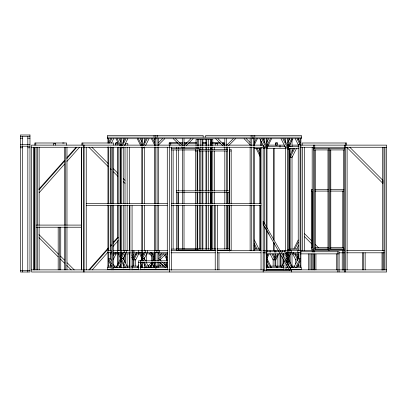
<?xml version="1.0" encoding="UTF-8"?>
<svg xmlns="http://www.w3.org/2000/svg" width="407" height="407" viewBox="0 0 407 407"><rect width="100%" height="100%" fill="white"/><g stroke="black" fill="none" stroke-linecap="round" stroke-linejoin="round"><path stroke-width="0.61" d="M263.212 221.306L263.171 224.43L289.713 270.401M108.75 142.501L110.633 138.731M109.575 143.116L111.767 138.731M111.421 143.116L113.614 138.731M121.403 145.558L124.817 138.731M122.543 145.548L125.951 138.731M124.389 145.548L127.798 138.731M142.608 145.558L146.021 138.731M143.742 145.548L147.151 138.731M145.589 145.548L148.998 138.731M113.405 255.52L114.23 253.876M113.334 259.361L116.076 253.876M121.403 256.044L123.29 252.279M116.061 267.735L120.604 258.649M124.42 252.279L121.403 258.308L123.25 258.308L126.267 252.279L126.318 250.676M117.191 267.735L120.604 260.907M119.037 267.735L120.614 264.586M133.852 257.646L135.735 253.876L135.699 255.103M138.741 250.676L138.716 253.876L135.699 259.905L133.852 259.905L136.869 253.876L136.869 252.279M142.608 256.044L144.49 252.279M137.261 267.735L138.68 264.896M140.669 260.918L141.809 258.649M145.62 252.279L142.608 258.308L144.454 258.308L147.466 252.279M140.232 264.062L141.02 262.484M140.237 267.735L141.814 264.586M149.918 267.735L152.757 262.057M153.327 260.918L154.462 258.649M151.048 267.735L153.673 262.484M152.895 267.735L154.996 263.533M165.003 265.542L166.646 262.25M165.847 266.122L166.921 263.965M254.375 142.501L256.257 138.731M254.375 144.765L257.392 138.731M266.758 142.409L268.595 138.731M267.028 145.558L270.441 138.731M267.028 147.822L271.576 138.731M287.963 142.409L289.799 138.731M288.232 145.558L291.646 138.731M288.232 147.822L292.775 138.731M290.176 155.153L293.589 148.326M294.719 148.326L290.176 157.417L292.023 157.417L296.566 148.326M267.028 256.044L268.106 253.892M267.028 258.308L269.22 253.922M275.783 257.646L277.671 253.876M275.783 259.905L278.8 253.876M281.039 267.735L283.882 262.057M288.232 256.044L290.115 252.279M282.885 267.735L284.025 265.466M286.009 261.487L287.434 258.649L286.202 258.649M288.232 258.308L291.249 252.279M286.645 262.484L287.434 260.907M293.696 249.079L298.239 239.988M294.826 249.079L298.239 242.251M296.672 249.079L298.509 245.401M293.696 267.735L298.239 258.649L300.086 258.649L295.543 267.735M296.672 267.735L300.086 260.907M38.813 189.27L64.372 160.475M66.89 157.646L76.109 147.263M39.128 189.743L64.693 160.948M66.789 158.588L76.842 147.263M39.128 192.755L64.372 164.321M66.901 161.477L79.523 147.263M88.828 269.866L108.226 248.016M110.333 245.64L111.177 244.688M113.288 242.313L117.506 237.566L118.239 237.566L113.182 243.264M89.56 269.866L108.12 248.967M110.648 246.113L111.493 245.167M92.236 269.866L108.176 251.918M113.207 246.25L118.239 240.578M62.525 143.01L64.123 143.01M115.883 142.959C116.453 148.596 114.225 141.178 117.486 142.959L117.486 145.09M117.486 142.959L115.847 142.994M158.705 142.501L162.474 138.731M158.705 144.765L164.738 138.731M177.727 142.959L169.154 142.994L178.322 142.994M170.792 142.959L170.752 145.126M169.19 145.09L169.19 142.959M184.015 145.558L190.842 138.731M184.015 147.822L184.88 146.958M186.182 145.655L193.106 138.731M222.451 144.073L222.492 142.969L224.089 142.969L224.054 145.136L224.089 142.969M226.419 145.558L233.247 138.731M226.419 147.822L227.284 146.958M228.581 145.655L235.511 138.731M147.924 266.137L151.801 262.261M159.737 255.723L161.889 253.571M150.183 266.137L151.44 264.881M159.936 257.646L163.706 253.876M275.768 142.994L277.406 142.959L277.371 145.126L275.768 145.126L275.768 142.994L277.406 142.959M159.936 259.905L165.97 253.876M20.35 136.599L29.945 136.599M107.336 137.134L301.501 137.134M20.35 138.197L22.482 138.197M27.813 138.197L29.945 138.197M178.983 142.964L182.768 142.959M184.03 142.964L187.184 142.959M189.072 142.964L196.642 142.959M202.315 142.964L206.1 142.959M212.398 142.964L219.968 142.959M179.579 142.994L182.743 142.994M183.995 142.994L187.154 142.994M188.41 142.994L196.612 142.994M202.279 142.994L206.069 142.994M210.475 142.994L220.563 142.994M222.451 143.005L224.054 143.005M20.35 144.597L29.945 144.597M268.004 145.126L284.427 145.126M292.002 145.126L298.621 145.126M300.524 145.126L386.625 145.126L386.65 271.998L31.583 271.998L31.583 145.126L263.171 145.126L263.171 271.998M20.35 146.194L29.945 146.194M263.319 146.729L264.591 146.729M267.073 146.729L285.541 146.729M288.08 146.729L298.814 146.729M31.583 147.263L263.171 147.263M300.524 147.263L386.625 147.263M20.35 147.792L22.482 147.792M27.813 147.792L29.945 147.792M121.403 147.822L123.25 147.822M142.608 147.822L144.454 147.822M254.375 148.326L261.38 148.326M263.136 148.326L265.028 148.326M266.493 148.326L286.177 148.326M287.881 148.326L298.814 148.326M313.476 148.326L344.663 148.326M171.535 148.352L199.257 148.352L199.257 191.265M199.227 149.394L227.421 149.394M229.304 149.394L231.181 149.394L231.181 203.744M287.881 149.394L289.265 149.394M313.476 149.924L344.439 149.924M171.535 149.949L199.257 149.949M195.467 150.992L197.97 150.992M199.227 150.992L227.421 150.992M229.304 150.992L231.181 150.992M312.535 189.479L311.289 189.479L311.289 249.186L312.535 249.186M315.033 189.479L328.357 189.479M330.632 189.479L343.961 189.479M229.65 190.812L176.343 190.812L176.343 203.841M311.289 191.081L312.535 191.081M315.033 191.081L328.357 191.081M330.632 191.081L343.737 191.081M176.343 192.414L229.65 192.414M86.243 203.5L167.272 203.5M171.535 203.5L261.04 203.5M86.243 205.632L167.272 205.632M171.535 205.632L261.04 205.632M36.111 225.091L81.553 225.091M36.111 227.223L81.553 227.223M311.289 247.583L312.535 247.583M315.033 247.583L328.357 247.583M330.632 247.583L343.737 247.583M176.343 248.916L215.69 248.916M216.956 248.916L229.65 248.916M171.535 249.104L176.577 249.104M177.834 249.104L199.257 249.104L199.257 205.245M254.375 249.079L260.577 249.079M290.176 249.079L298.239 249.079M313.476 249.079L344.439 249.079M315.033 249.186L328.139 249.186M330.632 249.186L343.737 249.186M287.881 249.613L289.265 249.613M229.304 250.142L231.181 250.142L231.181 205.016M215.69 250.519L176.343 250.519L176.343 205.108M216.956 250.519L229.65 250.519M107.931 250.676L111.101 250.676M113.492 250.676L120.614 250.676M121.403 250.676L130.255 250.676M131.375 250.676L142.145 250.676M142.608 250.676L167.786 250.676M171.001 250.676L215.354 250.676M217.252 250.676L261.238 250.676M262.871 250.676L266.371 250.676L266.371 270.141M266.651 250.676L278.729 250.676M279.543 250.676L287.434 250.676M287.8 250.676L312.423 250.676M313.476 250.676L344.79 250.676M346.667 250.676L384.264 250.676M265.74 251.745L286.014 251.745L286.014 261.258M300.407 251.745L339.097 251.745L339.097 271.998M107.931 252.279L111.574 252.279M113.35 252.279L130.255 252.279M131.67 252.279L167.77 252.279M286.111 252.279L300.905 252.279L300.905 250.676M171.001 252.808L215.354 252.808M217.252 252.808L260.968 252.808M262.871 252.808L266.371 252.808M338.756 252.808L344.805 252.808M346.667 252.808L384.264 252.808M110.389 253.876L111.574 253.876M113.095 253.876L116.972 253.876L116.972 252.279M122.726 253.876L120.472 253.876L120.472 252.279M131.782 253.876L138.716 253.876M143.925 253.876L141.672 253.876L141.672 252.279M146.301 253.876L151.048 253.876L151.048 252.279M155.036 253.876L151.775 253.876L151.775 252.279M158.338 253.876L167.77 253.876M265.74 253.876L280.769 253.876M281.578 253.876L286.014 253.876M286.111 253.876L288.365 253.876L288.365 252.279M300.407 253.876L339.097 253.876M286.202 258.308L287.434 258.308L285.785 255.016M167.353 260.806L138.482 260.806L138.482 269.785M138.482 262.403L167.272 262.403M107.931 266.137L111.213 266.137M114.265 266.137L116.804 266.137M119.337 266.137L120.604 266.137M126.938 266.137L130.108 266.137M131.375 266.137L138.441 266.137M140.329 266.137L142.145 266.137M147.848 266.137L151.231 266.137M152.93 266.137L164.316 266.137M165.573 266.137L167.542 266.137M266.616 266.137L268.315 266.137M270.202 266.137L282.529 266.137M291.402 266.137L294.571 266.137M297.105 266.137L300.905 266.137L300.905 267.735M111.116 267.735L107.336 267.735L107.336 269.337L111.116 269.337M113.294 267.735L130.108 267.735M131.919 267.735L138.853 267.735M140.074 267.735L167.297 267.735M284.02 267.735L266.198 267.735L266.229 253.876M285.739 267.735L288.263 267.735M289.525 267.735L301.501 267.735L301.501 269.337L290.786 269.337M113.584 269.337L130.031 269.337M131.873 269.337L138.853 269.337M140.074 269.337L167.638 269.337M266.198 269.337L283.898 269.337M285.739 269.337L289.575 269.337M31.583 269.866L264.235 269.866M265.74 269.866L289.626 269.866M290.74 269.866L386.625 269.866M20.35 270.401L29.945 270.401M263.171 270.401L291.56 270.401L263.171 221.23M349.786 147.263L382.921 180.393L382.921 183.409L346.769 147.263M246.362 138.731L250.127 142.501M244.098 138.731L250.127 144.765M217.994 138.731L224.822 145.558M215.73 138.731L222.654 145.655M223.957 146.958L224.822 147.822M304.558 233.72L311.696 240.858M315.267 244.429L318.391 247.553M304.558 236.737L311.721 243.9M175.59 138.731L182.417 145.558M173.326 138.731L180.25 145.655M181.553 146.958L182.417 147.822M91.885 147.263L108.003 163.38M113.375 168.752L117.852 173.229M123.224 178.602L125.015 180.393M88.868 147.263L108.059 166.453M110.292 168.681L111.182 169.577M113.416 171.805L117.877 176.267M123.229 181.624L125.015 183.409M158.705 258.649L161.304 261.243M162.169 262.108L167.363 267.302M150.605 252.696L151.44 253.53M159.987 262.189L165.537 267.735M159.737 262.688L163.182 266.137M149.216 253.571L151.801 256.156M159.666 264.881L160.923 266.137M38.97 234.61L58.603 254.248M60.389 256.034L64.408 260.048M67.084 262.729L74.222 269.866M38.97 237.632L58.221 256.883M60.465 259.122L64.494 263.151M66.733 265.389L71.21 269.866M263.507 224.969L267.18 230.917M268.182 232.539L269.185 234.162M285.882 261.208L291.56 270.401M298.199 138.731L300.086 142.501M297.069 138.731L300.086 144.765L298.239 144.765L295.223 138.731M284.02 138.731L287.434 145.558M282.885 138.731L287.434 147.822L285.587 147.822L281.039 138.731M262.815 138.731L266.229 145.558M261.686 138.731L266.229 147.822L264.382 147.822L259.839 138.731M259.025 148.326L260.338 150.951M257.178 148.326L260.327 154.629M256.044 148.326L260.307 156.848M295.741 253.876L297.624 257.646M294.607 253.876L297.624 259.905L295.777 259.905L292.76 253.876M285.816 252.813L287.434 256.044M288.232 258.649L292.775 267.735M288.232 260.907L291.646 267.735M283.394 253.922L283.938 255.016M287.963 264.062L289.799 267.735M273.097 253.876L274.984 257.646M271.968 253.876L274.984 259.905L273.138 259.905L270.121 253.876M267.028 258.649L271.576 267.735M267.028 260.907L270.441 267.735M266.758 264.062L268.595 267.735M254.375 239.988L258.918 249.079M254.233 243.396L257.071 249.079M254.105 245.401L255.942 249.079M154.421 138.731L154.96 139.81M152.574 138.731L154.462 142.501M151.445 138.731L154.462 144.765M140.237 138.731L141.814 141.88M138.395 138.731L141.809 145.558M137.261 138.731L140.669 145.548M119.037 138.731L120.614 141.88M117.191 138.731L120.604 145.558M116.061 138.731L119.47 145.548M165.308 254.416L166.921 257.646M164.453 254.97L166.921 259.905M153.805 253.876L154.884 256.028M152.676 253.876L154.869 258.262M145.589 260.918L144.454 258.649L142.608 258.649L143.742 260.918M146.159 262.057L148.998 267.735M139.922 252.279L141.809 256.044M144.312 262.057L147.151 267.735M138.792 252.279L141.809 258.308M143.396 262.484L146.021 267.735M131.705 254.955L133.053 257.646M131.68 257.163L133.053 259.905M127.798 267.735L123.25 258.649L121.403 258.649L125.951 267.735M118.722 252.279L120.604 256.044M117.587 252.279L120.604 258.308M121.403 260.907L124.817 267.735M111.447 260.353L110.597 258.649L108.75 258.649L111.304 263.761M113.436 264.326L115.14 267.735M108.75 260.907L111.376 266.158M384.936 147.263L384.936 269.866M383.959 147.263L383.959 269.866M382.992 252.808L382.992 270.141M382.387 147.263L382.387 250.809M382.02 252.559L382.02 270.121M365.145 252.808L365.145 269.866M363.456 252.808L363.456 269.866M362.479 252.808L362.479 269.866M347.105 147.263L347.105 269.866M346.683 145.126L346.683 142.994L302.203 142.994L302.203 145.126M345.411 142.994L345.411 271.998M344.439 145.126L344.439 271.998M343.462 149.924L343.462 249.079M343.533 250.676L343.533 270.141M342.765 191.081L342.765 247.583M342.562 250.676L342.562 252.808M342.236 252.808L342.236 270.141M337.825 251.745L337.825 271.998M336.528 253.876L336.528 269.866M330.779 149.924L330.779 249.079M329.929 149.924L329.929 249.079M328.958 148.326L328.958 250.676M327.986 149.924L327.986 249.079M315.939 254.075L315.939 269.866M315.298 149.924L315.298 249.079M314.748 145.126L314.748 148.53M314.748 250.809L314.748 252.081M314.748 253.988L314.748 269.866M314.672 254.075L314.672 269.866M314.453 149.924L314.453 249.079M313.476 145.126L313.476 252.081M313.476 253.988L313.476 269.866M312.261 191.081L312.261 247.583M312.179 147.263L312.179 252.081M312.179 253.988L312.179 269.866M311.202 253.876L311.202 269.866M309.936 253.876L309.936 269.866M308.638 253.876L308.638 269.866M304.558 147.263L304.558 250.809M302.426 147.263L302.426 250.809M300.885 138.731L300.885 250.676M300.885 252.279L300.885 266.137M300.086 138.731L300.086 250.676M300.086 252.279L300.086 266.137M298.423 258.781L298.423 253.876L291.86 253.876L291.86 252.279M298.423 264.911L298.423 266.137M298.239 138.731L298.239 139.998M298.239 144.424L298.239 250.676M298.239 252.279L298.239 259.208M298.239 264.245L298.239 266.137M297.807 250.676L297.807 252.279M297.624 253.876L297.624 260.617M295.777 253.876L295.777 255.103M295.777 259.391L295.777 263.685M293.706 252.279L293.706 253.876M292.023 139.347L292.023 146.729M292.023 148.326L292.023 151.501M292.023 156.283L292.023 249.318M292.023 253.765L292.023 266.463M291.519 270.401L291.519 271.998M291.295 250.676L291.295 252.279M290.176 143.651L290.176 146.729M290.176 148.326L290.176 251.221M290.176 253.765L290.176 263.288M289.377 138.731L289.377 139.962M289.377 144.882L289.377 146.729M289.377 148.326L289.377 251.221M289.377 255.667L289.377 261.386M289.265 148.326L289.265 250.676M288.232 138.731L288.232 252.279M288.232 253.876L288.232 265.216M287.434 138.731L287.434 252.279M287.434 253.876L287.434 263.324M287.434 265.847L287.434 267.735M287.296 252.279L287.296 253.876M286.014 263.716L286.014 269.866M285.587 138.731L285.587 142.536M285.587 147.614L285.587 251.007M284.366 250.676L284.366 252.279M283.882 253.876L283.882 257.565M283.882 259.412L283.882 269.866M283.74 253.876L283.74 256.349M283.74 259.442L283.74 263.151M283.313 253.876L283.313 256.334M283.313 258.796L283.313 263.716M282.519 250.676L282.519 252.279M282.041 256.334L282.041 266.178M280.744 254.492L280.744 266.178M280.001 145.126L280.001 147.263M280.001 253.988L280.001 266.692M277.869 255.255L277.869 266.692M277.762 266.137L277.762 267.735M276.699 266.137L276.699 267.735M275.915 250.676L275.915 252.279M275.809 142.959L275.809 145.09M275.783 253.876L275.783 266.137M274.984 253.876L274.984 266.137M274.852 250.676L274.852 252.279M273.997 148.326L273.997 239.464M273.997 242.414L273.997 250.676M273.86 148.326L273.86 240.506M273.86 242.414L273.86 250.676M273.138 258.776L273.138 266.137M270.095 250.676L270.095 252.279M267.028 138.731L267.028 228.805M267.028 230.708L267.028 252.279M267.028 253.876L267.028 267.735M266.229 138.731L266.229 226.903M266.229 228.805L266.229 252.279M264.769 250.676L264.769 252.808M264.382 138.731L264.382 142.536M264.382 147.614L264.382 224.364M264.382 226.267L264.382 251.007M264.235 252.808L264.235 270.141M263.237 138.731L263.237 139.962M261.391 141.193L261.391 145.497M261.04 147.263L261.04 269.866M260.592 139.347L260.592 145.497M260.119 148.326L260.119 203.943M260.119 205.209L260.119 250.676M259.976 148.326L259.976 203.632M259.976 205.54L259.976 250.676M254.807 135.531L254.807 137.134M254.375 138.731L254.375 145.691M254.375 146.952L254.375 203.876M254.375 205.138L254.375 250.676M253.576 138.731L253.576 145.691M253.576 146.952L253.576 203.876M253.576 205.138L253.576 250.676M252.961 135.531L252.961 138.731M251.73 138.731L251.73 145.691M251.73 146.952L251.73 203.876M251.73 205.138L251.73 250.676M251.114 135.531L251.114 137.134M250.127 138.731L250.127 145.691M250.127 146.952L250.127 203.876M250.127 205.138L250.127 250.676M229.64 147.263L229.65 203.841M229.65 205.108L229.64 251.109M229.584 150.992L229.584 203.744M229.584 205.016L229.584 250.142M228.052 192.414L228.052 203.841M228.052 205.108L228.052 248.916M227.508 147.263L227.508 190.954M227.508 192.221L227.508 203.617M227.508 205.52L227.508 249.211M226.419 138.731L226.419 145.711M226.419 146.978L226.419 149.517M226.419 150.783L226.419 203.434M226.419 205.337L226.419 249.104M224.822 138.731L224.822 145.711M224.822 146.978L224.822 149.517M224.822 150.783L224.822 203.434M224.822 205.337L224.822 249.104M218.951 252.808L218.951 269.866M217.353 145.126L217.353 143.529L215.222 143.529L215.222 145.126M217.353 205.632L217.353 269.866M215.222 205.632L215.222 269.866M214.575 147.263L214.575 149.801M214.575 151.073L214.575 191.097M214.575 192.363L214.575 203.8M214.575 205.072L214.575 249.537M212.785 145.696L212.79 139.372L196.047 139.372L196.047 145.696M212.79 146.958L212.785 149.491M212.79 150.753L212.785 191.229M212.79 192.496L212.785 203.876M212.785 205.143L212.785 249.415M210.45 139.372L210.45 145.696M210.45 146.958L210.45 149.491M210.45 150.753L210.45 191.229M210.45 192.496L210.45 203.876M210.45 205.143L210.45 249.415M210.307 147.263L210.307 149.801M210.307 151.073L210.307 191.097M210.307 192.363L210.307 203.8M210.307 205.072L210.307 249.537M208.603 139.372L208.603 145.696M208.603 146.958L208.603 149.491M208.603 150.753L208.603 191.229M208.603 192.496L208.603 203.876M208.603 205.143L208.603 249.415M206.756 139.372L206.756 145.696M206.756 146.958L206.756 149.491M206.756 150.753L206.756 191.229M206.756 192.496L206.756 203.876M206.756 205.143L206.756 249.415M205.957 139.372L205.957 145.696M205.957 146.958L205.957 149.491M205.957 150.753L205.957 191.229M205.957 192.496L205.957 203.876M205.957 205.143L205.957 249.415M205.683 137.134L205.683 135.531L301.501 135.531L301.501 138.731L107.336 138.731L107.336 135.531L203.154 135.531L203.154 137.134M202.879 139.372L202.879 145.696M202.879 146.958L202.879 149.491M202.879 150.753L202.879 191.229M202.879 192.496L202.879 203.876M202.879 205.143L202.879 249.415M202.076 139.372L202.076 145.696M202.076 146.958L202.076 149.491M202.076 150.753L202.076 191.229M202.076 192.496L202.076 203.876M202.076 205.143L202.076 249.415M200.229 139.372L200.234 145.696M200.234 146.958L200.229 149.491M200.229 150.753L200.234 191.229M200.234 192.496L200.229 203.876M200.229 205.143L200.234 249.415M199.257 192.536L199.257 203.973M198.387 139.372L198.387 145.696M198.387 146.958L198.387 148.224M197.654 139.372L197.654 145.696M197.654 146.958L197.654 148.224M197.654 149.949L197.654 191.265M197.644 192.496L197.654 203.973M197.644 205.143L197.644 249.415M197.064 150.992L197.064 191.036M197.064 192.308L197.064 203.744M197.064 205.016L197.064 249.506M196.052 146.958L196.047 148.224M195.467 149.394L195.467 191.036M195.467 192.308L195.467 203.744M195.467 205.016L195.467 249.506M184.015 138.731L184.015 145.711M184.015 146.978L184.015 148.245M184.015 149.517L184.015 203.434M184.015 205.337L184.015 249.104M182.417 138.731L182.417 145.711M182.417 146.978L182.417 148.245M182.417 149.517L182.417 203.434M182.417 205.337L182.417 249.104M178.571 147.263L178.571 148.53M178.571 149.801L178.571 191.097M178.571 192.363L178.571 203.8M178.571 205.072L178.571 249.537M177.94 192.414L177.94 203.841M177.94 205.108L177.94 248.916M176.435 147.263L176.435 148.53M176.435 149.801L176.435 191.097M173.133 149.949L173.133 203.973M173.133 205.245L173.133 249.104M171.535 147.263L171.535 270.141M169.404 145.126L169.404 271.998M167.272 147.263L167.272 269.866M166.921 253.876L166.921 261.233M166.921 262.271L166.921 266.137M164.815 262.403L164.815 264.865M162.683 264.865L162.683 266.097M159.936 253.876L159.936 260.007M159.936 262.459L159.936 266.137M159.569 250.676L159.569 252.279M158.705 138.731L158.705 145.691M158.705 146.952L158.705 203.876M158.705 205.138L158.705 250.676M158.705 252.279L158.705 261.096M158.705 262.357L158.705 266.137M158.023 250.676L158.023 252.279M158.023 266.137L158.023 267.735M157.723 135.531L157.723 137.134M157.107 138.731L157.107 145.691M157.107 146.952L157.107 203.876M157.107 205.138L157.107 250.676M157.107 252.279L157.107 261.096M157.107 262.357L157.107 266.137M156.176 250.676L156.176 252.279M156.176 266.137L156.176 267.735M155.876 135.531L155.876 138.731M155.876 267.735L155.876 269.337M155.26 138.731L155.26 145.691M155.26 146.952L155.26 203.876M155.26 205.138L155.26 250.676M155.26 252.279L155.26 261.096M155.26 262.357L155.26 266.137M154.462 138.731L154.462 145.691M154.462 146.952L154.462 203.876M154.462 205.138L154.462 250.676M154.462 252.279L154.462 261.096M154.462 262.357L154.462 266.137M154.329 250.676L154.329 252.279M154.329 266.137L154.329 267.735M154.029 135.531L154.029 137.134M153.953 256.329L153.953 260.007M153.953 264.911L153.953 266.137M153.78 256.059L153.78 260.465M153.78 264.876L153.78 266.137M152.396 253.536L152.396 261.096M152.396 262.357L152.396 264.245M151.328 252.279L151.328 261.096M151.328 262.357L151.328 265.506M147.517 250.676L147.517 252.279M146.301 254.492L146.301 261.294M145.67 250.676L145.67 252.279M144.454 138.731L144.454 142.536M144.454 146.978L144.454 203.434M144.454 205.337L144.454 251.007M144.454 257.585L144.454 259.544M144.454 263.772L144.454 268.096M142.74 252.279L142.74 253.876M142.608 138.731L142.608 145.711M142.608 146.978L142.608 203.434M142.608 205.337L142.608 252.279M142.608 253.876L142.608 260.907M142.608 262.067L142.608 267.735M141.809 138.731L141.809 145.711M141.809 146.978L141.809 203.434M141.809 205.337L141.809 252.279M141.809 253.876L141.809 260.907M141.809 262.067L141.809 267.735M140.619 260.806L140.619 269.785M135.699 259.391L135.699 266.137M133.984 250.676L133.984 252.279M133.852 253.876L133.852 266.137M133.053 253.876L133.053 266.137M132.921 250.676L132.921 252.279M132.138 266.137L132.138 267.735M132.061 205.632L132.061 269.866M129.93 205.632L129.93 269.866M129.848 252.279L129.848 253.876L125.097 253.876L125.097 262.535M129.284 147.263L129.284 203.8M129.284 205.072L129.284 250.809M129.284 253.988L129.284 266.692M127.823 145.126L127.823 143.529L125.692 143.529L125.692 145.126M127.147 147.263L127.147 203.8M127.147 205.072L127.147 250.809M127.147 253.988L127.147 266.692M125.015 147.263L125.015 203.8M125.015 205.072L125.015 250.809M125.015 253.988L125.015 262.881M124.471 250.676L124.471 252.279M123.25 138.731L123.25 142.536M123.25 146.978L123.25 203.434M123.25 205.337L123.25 251.007M123.25 257.178L123.25 259.544M123.25 263.772L123.25 268.096M121.535 252.279L121.535 253.876M121.403 138.731L121.403 145.711M121.403 146.978L121.403 203.434M121.403 205.337L121.403 252.279M121.403 253.876L121.403 267.735M120.604 138.731L120.604 145.711M120.604 146.978L120.604 203.434M120.604 205.337L120.604 252.279M120.604 253.876L120.604 267.735M120.075 147.263L120.075 203.8M120.075 205.072L120.075 250.809M120.075 256.527L120.075 260.338M120.075 265.42L120.075 266.692M118.183 147.263L118.183 203.8M118.183 205.072L118.183 250.809M118.183 252.716L118.183 264.148M117.542 250.676L117.542 252.279M117.445 147.263L117.445 203.8M117.445 205.072L117.445 238.105M117.445 240.644L117.445 250.809M117.445 252.081L117.445 265.42M115.13 252.279L115.13 253.876M113.716 145.126L113.716 142.994L81.868 142.994L81.868 145.126M113.716 147.263L113.716 203.8M113.716 205.072L113.716 269.866M112.444 147.263L112.444 203.8M112.444 205.072L112.444 269.866M111.147 147.263L111.147 203.8M111.147 205.072L111.147 269.866M111.03 250.676L111.03 252.279M110.597 146.952L110.597 203.876M110.597 205.138L110.597 250.676M110.597 252.279L110.597 259.208M110.597 264.245L110.597 266.137M108.75 138.731L108.75 143.157M108.75 146.952L108.75 203.876M108.75 205.138L108.75 250.676M108.75 252.279L108.75 266.137M107.952 138.731L107.952 143.157M107.952 146.952L107.952 203.876M107.952 205.138L107.931 267.735M86.243 147.263L86.243 269.866M84.112 145.126L84.112 271.998M83.359 145.126L83.359 271.998M82.84 142.994L82.84 145.126M81.542 147.263L81.542 269.866M81.476 147.263L81.476 269.866M66.982 147.263L66.982 225.397M66.982 226.668L66.982 269.866M66.662 145.126L66.662 142.994L34.814 142.994L34.814 145.126M65.715 147.263L65.715 225.397M65.715 226.668L65.715 269.866M64.418 147.263L64.418 225.397M64.418 226.668L64.418 269.866M60.745 227.223L60.745 269.866M59.478 227.223L59.478 269.866M58.181 227.223L58.181 269.866M55.673 145.126L55.673 143.529L53.541 143.529L53.541 145.126M39.128 147.263L39.128 225.397M39.128 226.668L39.128 269.866M37.378 147.263L37.378 225.397M37.378 226.668L37.378 269.866M36.111 147.263L36.111 269.866M35.785 142.994L35.785 145.126M34.814 147.263L34.814 269.866M34.219 147.263L34.219 269.866M33.466 147.263L33.466 269.866M27.813 136.599L27.839 144.963M27.839 145.823L27.813 271.998M22.482 136.599L22.507 144.963M22.507 145.823L22.482 271.998M29.97 135.002L20.35 135.002L20.375 271.998L29.97 271.998L29.97 135.002M211.192 145.696L211.192 139.372L211.182 145.696M211.192 149.491L211.192 146.958L211.182 149.491M211.192 191.229L211.192 150.753L211.182 191.229M211.192 203.876L211.192 192.496L211.182 203.876M211.192 249.415L211.192 205.143L211.182 249.415"/></g></svg>
